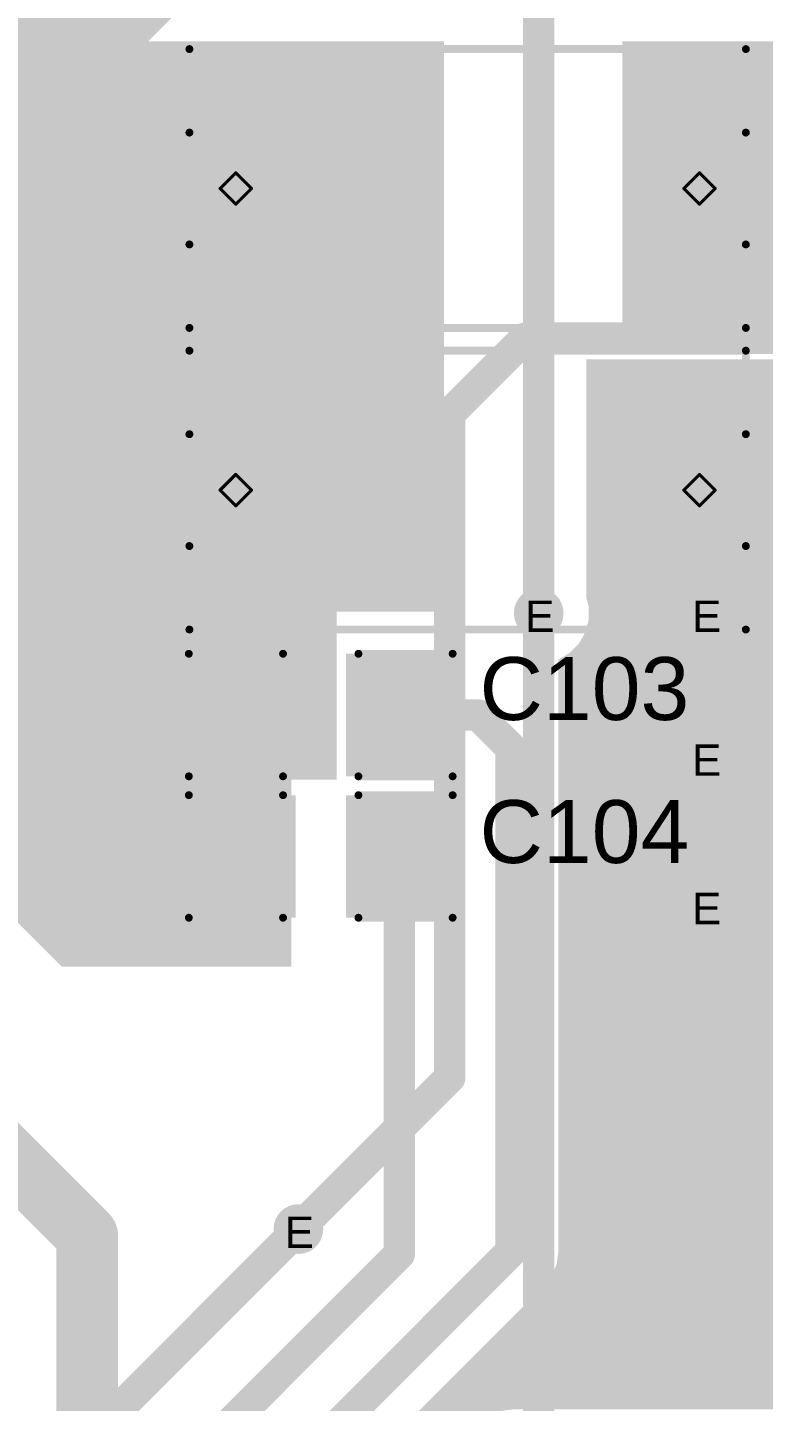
# Model space of a CAD drawing. Header units: inches. Extents: x 68 to 568, y 3 to 460.
# Drawn here: x 157.64 to 169.54, y 280.55 to 302.76 of the extents above; entities that cross this region are included whole.
import ezdxf

# ---------------------------------------------------------------- set-up
doc = ezdxf.new("R2010")
doc.units = ezdxf.units.IN
for name, color, linetype in [('Bottom Layer', 5, 'Continuous'), ('Bottom Solder', 6, 'Continuous'), ('Drill Drawing', 1, 'Continuous'), ('Layer 1', 16, 'Continuous'), ('Layer 2', 76, 'Continuous'), ('Multi-Layer', 9, 'Continuous'), ('Pad Holes', 156, 'Continuous'), ('Top Layer', 1, 'Continuous'), ('Top Overlay', 2, 'Continuous'), ('Top Paste', 8, 'Continuous'), ('Top Solder', 216, 'Continuous'), ('Via Holes', 16, 'Continuous')]:
    doc.layers.add(name, color=color, linetype=linetype)
doc.styles.add('Arial', font='', dxfattribs={"height": 0.2})
doc.styles.get('Arial').set_extended_font_data('Arial')

# ---------------------------------------------------------------- blocks, each defined once
blk = doc.blocks.new('C___1206_584')
at = {"layer": 'Top Layer'}
for points in [[(-2.032, 0.889), (-0.508, 0.889), (-0.508, -0.889), (-2.032, -0.889)], [(0.508, 0.889), (2.032, 0.889), (2.032, -0.889), (0.508, -0.889)]]:
    blk.add_hatch(color=1, dxfattribs=at).paths.add_polyline_path(points)
at = {"layer": 'Top Paste'}
for points in [[(-2.032, 0.889), (-0.508, 0.889), (-0.508, -0.889), (-2.032, -0.889)], [(0.508, 0.889), (2.032, 0.889), (2.032, -0.889), (0.508, -0.889)]]:
    blk.add_hatch(color=8, dxfattribs=at).paths.add_polyline_path(points)
at = {"layer": 'Top Solder'}
for points in [[(-2.1336, 0.9906), (-0.4064, 0.9906), (-0.4064, -0.9906), (-2.1336, -0.9906)], [(0.4064, 0.9906), (2.1336, 0.9906), (2.1336, -0.9906), (0.4064, -0.9906)]]:
    blk.add_hatch(color=216, dxfattribs=at).paths.add_polyline_path(points)
at = {"layer": 'Top Overlay'}
for points in [[(-2.1336, 0.9906, 0.127, 0.127, 0), (-2.1336, -0.9906, 0.127, 0.127, 0)], [(-0.6096, 0.9906, 0.127, 0.127, 0), (-2.1336, 0.9906, 0.127, 0.127, 0)], [(2.1336, 0.9906, 0.127, 0.127, 0), (0.6096, 0.9906, 0.127, 0.127, 0)], [(2.1336, 0.9906, 0.127, 0.127, 0), (2.1336, -0.9906, 0.127, 0.127, 0)], [(-0.6096, -0.9906, 0.127, 0.127, 0), (-2.1336, -0.9906, 0.127, 0.127, 0)], [(2.1336, -0.9906, 0.127, 0.127, 0), (0.6096, -0.9906, 0.127, 0.127, 0)]]:
    blk.add_lwpolyline(points, format="xyseb", dxfattribs=at)
for points in [[(-2.16535, 0.9906, 0.0635, 0.0635, 1), (-2.10185, 0.9906, 0.0635, 0.0635, 1)], [(-2.16535, 0.9906, 0.0635, 0.0635, 1), (-2.10185, 0.9906, 0.0635, 0.0635, 1)], [(-0.64135, 0.9906, 0.0635, 0.0635, 1), (-0.57785, 0.9906, 0.0635, 0.0635, 1)], [(0.57785, 0.9906, 0.0635, 0.0635, 1), (0.64135, 0.9906, 0.0635, 0.0635, 1)], [(2.10185, 0.9906, 0.0635, 0.0635, 1), (2.16535, 0.9906, 0.0635, 0.0635, 1)], [(2.10185, 0.9906, 0.0635, 0.0635, 1), (2.16535, 0.9906, 0.0635, 0.0635, 1)], [(-2.16535, -0.9906, 0.0635, 0.0635, 1), (-2.10185, -0.9906, 0.0635, 0.0635, 1)], [(-2.16535, -0.9906, 0.0635, 0.0635, 1), (-2.10185, -0.9906, 0.0635, 0.0635, 1)], [(-0.64135, -0.9906, 0.0635, 0.0635, 1), (-0.57785, -0.9906, 0.0635, 0.0635, 1)], [(0.57785, -0.9906, 0.0635, 0.0635, 1), (0.64135, -0.9906, 0.0635, 0.0635, 1)], [(2.10185, -0.9906, 0.0635, 0.0635, 1), (2.16535, -0.9906, 0.0635, 0.0635, 1)], [(2.10185, -0.9906, 0.0635, 0.0635, 1), (2.16535, -0.9906, 0.0635, 0.0635, 1)]]:
    blk.add_lwpolyline(points, format="xyseb", close=True, dxfattribs=at)
blk = doc.blocks.new('C___1206_585')
at = {"layer": 'Top Layer'}
for points in [[(-2.032, 0.889), (-0.508, 0.889), (-0.508, -0.889), (-2.032, -0.889)], [(0.508, 0.889), (2.032, 0.889), (2.032, -0.889), (0.508, -0.889)]]:
    blk.add_hatch(color=1, dxfattribs=at).paths.add_polyline_path(points)
at = {"layer": 'Top Paste'}
for points in [[(-2.032, 0.889), (-0.508, 0.889), (-0.508, -0.889), (-2.032, -0.889)], [(0.508, 0.889), (2.032, 0.889), (2.032, -0.889), (0.508, -0.889)]]:
    blk.add_hatch(color=8, dxfattribs=at).paths.add_polyline_path(points)
at = {"layer": 'Top Solder'}
for points in [[(-2.1336, 0.9906), (-0.4064, 0.9906), (-0.4064, -0.9906), (-2.1336, -0.9906)], [(0.4064, 0.9906), (2.1336, 0.9906), (2.1336, -0.9906), (0.4064, -0.9906)]]:
    blk.add_hatch(color=216, dxfattribs=at).paths.add_polyline_path(points)
at = {"layer": 'Top Overlay'}
for points in [[(-2.1336, 0.9906, 0.127, 0.127, 0), (-2.1336, -0.9906, 0.127, 0.127, 0)], [(-0.6096, 0.9906, 0.127, 0.127, 0), (-2.1336, 0.9906, 0.127, 0.127, 0)], [(2.1336, 0.9906, 0.127, 0.127, 0), (0.6096, 0.9906, 0.127, 0.127, 0)], [(2.1336, 0.9906, 0.127, 0.127, 0), (2.1336, -0.9906, 0.127, 0.127, 0)], [(-0.6096, -0.9906, 0.127, 0.127, 0), (-2.1336, -0.9906, 0.127, 0.127, 0)], [(2.1336, -0.9906, 0.127, 0.127, 0), (0.6096, -0.9906, 0.127, 0.127, 0)]]:
    blk.add_lwpolyline(points, format="xyseb", dxfattribs=at)
for points in [[(-2.16535, 0.9906, 0.0635, 0.0635, 1), (-2.10185, 0.9906, 0.0635, 0.0635, 1)], [(-2.16535, 0.9906, 0.0635, 0.0635, 1), (-2.10185, 0.9906, 0.0635, 0.0635, 1)], [(-0.64135, 0.9906, 0.0635, 0.0635, 1), (-0.57785, 0.9906, 0.0635, 0.0635, 1)], [(0.57785, 0.9906, 0.0635, 0.0635, 1), (0.64135, 0.9906, 0.0635, 0.0635, 1)], [(2.10185, 0.9906, 0.0635, 0.0635, 1), (2.16535, 0.9906, 0.0635, 0.0635, 1)], [(2.10185, 0.9906, 0.0635, 0.0635, 1), (2.16535, 0.9906, 0.0635, 0.0635, 1)], [(-2.16535, -0.9906, 0.0635, 0.0635, 1), (-2.10185, -0.9906, 0.0635, 0.0635, 1)], [(-2.16535, -0.9906, 0.0635, 0.0635, 1), (-2.10185, -0.9906, 0.0635, 0.0635, 1)], [(-0.64135, -0.9906, 0.0635, 0.0635, 1), (-0.57785, -0.9906, 0.0635, 0.0635, 1)], [(0.57785, -0.9906, 0.0635, 0.0635, 1), (0.64135, -0.9906, 0.0635, 0.0635, 1)], [(2.10185, -0.9906, 0.0635, 0.0635, 1), (2.16535, -0.9906, 0.0635, 0.0635, 1)], [(2.10185, -0.9906, 0.0635, 0.0635, 1), (2.16535, -0.9906, 0.0635, 0.0635, 1)]]:
    blk.add_lwpolyline(points, format="xyseb", close=True, dxfattribs=at)
blk = doc.blocks.new('KP223J2J0701_586')
at = {"layer": 'Bottom Layer'}
blk.add_hatch(color=5, dxfattribs=at).paths.add_polyline_path([(-4.65, 0.9), (-2.85, 0.9), (-2.85, -0.9), (-4.65, -0.9)])
h = blk.add_hatch(color=5, dxfattribs=at)
edge = h.paths.add_edge_path()
edge.add_arc((3.75, 0), 0.9, 0, 360)
at = {"layer": 'Bottom Solder'}
blk.add_hatch(color=6, dxfattribs=at).paths.add_polyline_path([(-4.701, 0.951), (-2.799, 0.951), (-2.799, -0.951), (-4.701, -0.951)])
h = blk.add_hatch(color=6, dxfattribs=at)
edge = h.paths.add_edge_path()
edge.add_arc((3.75, 0), 0.951, 0, 360)
at = {"layer": 'Layer 1'}
blk.add_hatch(color=16, dxfattribs=at).paths.add_polyline_path([(-4.65, 0.9), (-2.85, 0.9), (-2.85, -0.9), (-4.65, -0.9)])
h = blk.add_hatch(color=16, dxfattribs=at)
edge = h.paths.add_edge_path()
edge.add_arc((3.75, 0), 0.9, 0, 360)
at = {"layer": 'Layer 2'}
blk.add_hatch(color=76, dxfattribs=at).paths.add_polyline_path([(-4.65, 0.9), (-2.85, 0.9), (-2.85, -0.9), (-4.65, -0.9)])
h = blk.add_hatch(color=76, dxfattribs=at)
edge = h.paths.add_edge_path()
edge.add_arc((3.75, 0), 0.9, 0, 360)
at = {"layer": 'Multi-Layer'}
blk.add_hatch(color=9, dxfattribs=at).paths.add_polyline_path([(-4.65, 0.9), (-2.85, 0.9), (-2.85, -0.9), (-4.65, -0.9)])
h = blk.add_hatch(color=9, dxfattribs=at)
edge = h.paths.add_edge_path()
edge.add_arc((3.75, 0), 0.9, 0, 360)
at = {"layer": 'Pad Holes'}
h = blk.add_hatch(color=7, dxfattribs=at)
edge = h.paths.add_edge_path()
edge.add_arc((-3.75, 0), 0.457, 0, 360)
h = blk.add_hatch(color=7, dxfattribs=at)
edge = h.paths.add_edge_path()
edge.add_arc((3.75, 0), 0.457, 0, 360)
at = {"layer": 'Top Layer'}
blk.add_hatch(color=1, dxfattribs=at).paths.add_polyline_path([(-4.65, 0.9), (-2.85, 0.9), (-2.85, -0.9), (-4.65, -0.9)])
h = blk.add_hatch(color=1, dxfattribs=at)
edge = h.paths.add_edge_path()
edge.add_arc((3.75, 0), 0.9, 0, 360)
at = {"layer": 'Top Solder'}
blk.add_hatch(color=216, dxfattribs=at).paths.add_polyline_path([(-4.701, 0.951), (-2.799, 0.951), (-2.799, -0.951), (-4.701, -0.951)])
h = blk.add_hatch(color=216, dxfattribs=at)
edge = h.paths.add_edge_path()
edge.add_arc((3.75, 0), 0.951, 0, 360)
at = {"layer": 'Top Overlay'}
for points in [[(-4.5, 2.254, 0.127, 0.127, 0), (4.5, 2.254, 0.127, 0.127, 0)], [(-4.5, 0.904, 0.127, 0.127, 0), (-4.5, 2.254, 0.127, 0.127, 0)], [(4.5, 0.904, 0.127, 0.127, 0), (4.5, 2.254, 0.127, 0.127, 0)], [(-4.5, -2.254, 0.127, 0.127, 0), (-4.5, -0.904, 0.127, 0.127, 0)], [(4.5, -2.254, 0.127, 0.127, 0), (4.5, -0.904, 0.127, 0.127, 0)], [(-4.5, -2.254, 0.127, 0.127, 0), (4.5, -2.254, 0.127, 0.127, 0)]]:
    blk.add_lwpolyline(points, format="xyseb", dxfattribs=at)
for points in [[(-4.532, 2.254, 0.0635, 0.0635, 1), (-4.468, 2.254, 0.0635, 0.0635, 1)], [(-4.532, 2.254, 0.0635, 0.0635, 1), (-4.468, 2.254, 0.0635, 0.0635, 1)], [(4.468, 2.254, 0.0635, 0.0635, 1), (4.532, 2.254, 0.0635, 0.0635, 1)], [(4.468, 2.254, 0.0635, 0.0635, 1), (4.532, 2.254, 0.0635, 0.0635, 1)], [(-4.532, 0.904, 0.0635, 0.0635, 1), (-4.468, 0.904, 0.0635, 0.0635, 1)], [(4.468, 0.904, 0.0635, 0.0635, 1), (4.532, 0.904, 0.0635, 0.0635, 1)], [(-4.532, -0.904, 0.0635, 0.0635, 1), (-4.468, -0.904, 0.0635, 0.0635, 1)], [(4.468, -0.904, 0.0635, 0.0635, 1), (4.532, -0.904, 0.0635, 0.0635, 1)], [(-4.532, -2.254, 0.0635, 0.0635, 1), (-4.468, -2.254, 0.0635, 0.0635, 1)], [(-4.532, -2.254, 0.0635, 0.0635, 1), (-4.468, -2.254, 0.0635, 0.0635, 1)], [(4.468, -2.254, 0.0635, 0.0635, 1), (4.532, -2.254, 0.0635, 0.0635, 1)], [(4.468, -2.254, 0.0635, 0.0635, 1), (4.532, -2.254, 0.0635, 0.0635, 1)]]:
    blk.add_lwpolyline(points, format="xyseb", close=True, dxfattribs=at)
blk = doc.blocks.new('KP223J2J0701_594')
at = {"layer": 'Bottom Layer'}
blk.add_hatch(color=5, dxfattribs=at).paths.add_polyline_path([(-4.65, 0.9), (-2.85, 0.9), (-2.85, -0.9), (-4.65, -0.9)])
h = blk.add_hatch(color=5, dxfattribs=at)
edge = h.paths.add_edge_path()
edge.add_arc((3.75, 0), 0.9, 0, 360)
at = {"layer": 'Bottom Solder'}
blk.add_hatch(color=6, dxfattribs=at).paths.add_polyline_path([(-4.701, 0.951), (-2.799, 0.951), (-2.799, -0.951), (-4.701, -0.951)])
h = blk.add_hatch(color=6, dxfattribs=at)
edge = h.paths.add_edge_path()
edge.add_arc((3.75, 0), 0.951, 0, 360)
at = {"layer": 'Layer 1'}
blk.add_hatch(color=16, dxfattribs=at).paths.add_polyline_path([(-4.65, 0.9), (-2.85, 0.9), (-2.85, -0.9), (-4.65, -0.9)])
h = blk.add_hatch(color=16, dxfattribs=at)
edge = h.paths.add_edge_path()
edge.add_arc((3.75, 0), 0.9, 0, 360)
at = {"layer": 'Layer 2'}
blk.add_hatch(color=76, dxfattribs=at).paths.add_polyline_path([(-4.65, 0.9), (-2.85, 0.9), (-2.85, -0.9), (-4.65, -0.9)])
h = blk.add_hatch(color=76, dxfattribs=at)
edge = h.paths.add_edge_path()
edge.add_arc((3.75, 0), 0.9, 0, 360)
at = {"layer": 'Multi-Layer'}
blk.add_hatch(color=9, dxfattribs=at).paths.add_polyline_path([(-4.65, 0.9), (-2.85, 0.9), (-2.85, -0.9), (-4.65, -0.9)])
h = blk.add_hatch(color=9, dxfattribs=at)
edge = h.paths.add_edge_path()
edge.add_arc((3.75, 0), 0.9, 0, 360)
at = {"layer": 'Pad Holes'}
h = blk.add_hatch(color=7, dxfattribs=at)
edge = h.paths.add_edge_path()
edge.add_arc((-3.75, 0), 0.457, 0, 360)
h = blk.add_hatch(color=7, dxfattribs=at)
edge = h.paths.add_edge_path()
edge.add_arc((3.75, 0), 0.457, 0, 360)
at = {"layer": 'Top Layer'}
blk.add_hatch(color=1, dxfattribs=at).paths.add_polyline_path([(-4.65, 0.9), (-2.85, 0.9), (-2.85, -0.9), (-4.65, -0.9)])
h = blk.add_hatch(color=1, dxfattribs=at)
edge = h.paths.add_edge_path()
edge.add_arc((3.75, 0), 0.9, 0, 360)
at = {"layer": 'Top Solder'}
blk.add_hatch(color=216, dxfattribs=at).paths.add_polyline_path([(-4.701, 0.951), (-2.799, 0.951), (-2.799, -0.951), (-4.701, -0.951)])
h = blk.add_hatch(color=216, dxfattribs=at)
edge = h.paths.add_edge_path()
edge.add_arc((3.75, 0), 0.951, 0, 360)
at = {"layer": 'Top Overlay'}
for points in [[(4.5, 2.254, 0.127, 0.127, 0), (-4.5, 2.254, 0.127, 0.127, 0)], [(-4.5, 2.254, 0.127, 0.127, 0), (-4.5, 0.904, 0.127, 0.127, 0)], [(4.5, 2.254, 0.127, 0.127, 0), (4.5, 0.904, 0.127, 0.127, 0)], [(-4.5, -0.904, 0.127, 0.127, 0), (-4.5, -2.254, 0.127, 0.127, 0)], [(4.5, -0.904, 0.127, 0.127, 0), (4.5, -2.254, 0.127, 0.127, 0)], [(4.5, -2.254, 0.127, 0.127, 0), (-4.5, -2.254, 0.127, 0.127, 0)]]:
    blk.add_lwpolyline(points, format="xyseb", dxfattribs=at)
for points in [[(-4.532, 2.254, 0.0635, 0.0635, 1), (-4.468, 2.254, 0.0635, 0.0635, 1)], [(-4.532, 2.254, 0.0635, 0.0635, 1), (-4.468, 2.254, 0.0635, 0.0635, 1)], [(4.468, 2.254, 0.0635, 0.0635, 1), (4.532, 2.254, 0.0635, 0.0635, 1)], [(4.468, 2.254, 0.0635, 0.0635, 1), (4.532, 2.254, 0.0635, 0.0635, 1)], [(-4.532, 0.904, 0.0635, 0.0635, 1), (-4.468, 0.904, 0.0635, 0.0635, 1)], [(4.468, 0.904, 0.0635, 0.0635, 1), (4.532, 0.904, 0.0635, 0.0635, 1)], [(-4.532, -0.904, 0.0635, 0.0635, 1), (-4.468, -0.904, 0.0635, 0.0635, 1)], [(4.468, -0.904, 0.0635, 0.0635, 1), (4.532, -0.904, 0.0635, 0.0635, 1)], [(-4.532, -2.254, 0.0635, 0.0635, 1), (-4.468, -2.254, 0.0635, 0.0635, 1)], [(-4.532, -2.254, 0.0635, 0.0635, 1), (-4.468, -2.254, 0.0635, 0.0635, 1)], [(4.468, -2.254, 0.0635, 0.0635, 1), (4.532, -2.254, 0.0635, 0.0635, 1)], [(4.468, -2.254, 0.0635, 0.0635, 1), (4.532, -2.254, 0.0635, 0.0635, 1)]]:
    blk.add_lwpolyline(points, format="xyseb", close=True, dxfattribs=at)

msp = doc.modelspace()

# ---------------------------------------------------------------- hatches: boundary and pattern name
at = {"layer": 'Bottom Layer'}
h = msp.add_hatch(color=5, dxfattribs=at)
h.paths.add_polyline_path([(162.636, 290.601), (147.549, 290.601), (147.549, 302.539), (148.959, 302.539), (149.008, 302.466), (149.251, 302.223), (149.537, 302.032), (149.855, 301.9), (150.193, 301.833), (150.537, 301.833), (150.875, 301.9), (151.192, 302.032), (151.479, 302.223), (151.722, 302.466), (151.771, 302.539), (162.636, 302.539)])
h.paths.add_polyline_path([(150.537, 300.327), (150.193, 300.327), (149.855, 300.26), (149.537, 300.128), (149.251, 299.937), (149.008, 299.694), (148.817, 299.407), (148.685, 299.09), (148.618, 298.752), (148.618, 298.58), (148.618, 298.408), (148.685, 298.07), (148.817, 297.752), (149.008, 297.466), (149.251, 297.223), (149.537, 297.032), (149.855, 296.9), (150.193, 296.833), (150.537, 296.833), (150.875, 296.9), (151.192, 297.032), (151.479, 297.223), (151.722, 297.466), (151.913, 297.752), (152.045, 298.07), (152.112, 298.408), (152.112, 298.58), (152.112, 298.752), (152.045, 299.09), (151.913, 299.407), (151.722, 299.694), (151.479, 299.937), (151.192, 300.128), (150.875, 300.26)], flags=0)
h = msp.add_hatch(color=5, dxfattribs=at)
edge = h.paths.add_edge_path()
edge.add_arc((165.905, 293.295), 0.3, 0, 360)
h = msp.add_hatch(color=5, dxfattribs=at)
edge = h.paths.add_edge_path()
edge.add_arc((168.605, 293.295), 0.3, 0, 360)
h = msp.add_hatch(color=5, dxfattribs=at)
edge = h.paths.add_edge_path()
edge.add_arc((168.605, 290.97), 0.3, 0, 360)
h = msp.add_hatch(color=5, dxfattribs=at)
edge = h.paths.add_edge_path()
edge.add_arc((168.605, 288.57), 0.3, 0, 360)
h = msp.add_hatch(color=5, dxfattribs=at)
edge = h.paths.add_edge_path()
edge.add_arc((162.018, 283.337), 0.3, 0, 360)
at = {"layer": 'Bottom Solder'}
h = msp.add_hatch(color=6, dxfattribs=at)
edge = h.paths.add_edge_path()
edge.add_arc((165.905, 293.295), 0.402, 0, 360)
h = msp.add_hatch(color=6, dxfattribs=at)
edge = h.paths.add_edge_path()
edge.add_arc((168.605, 293.295), 0.402, 0, 360)
h = msp.add_hatch(color=6, dxfattribs=at)
edge = h.paths.add_edge_path()
edge.add_arc((168.605, 290.97), 0.402, 0, 360)
h = msp.add_hatch(color=6, dxfattribs=at)
edge = h.paths.add_edge_path()
edge.add_arc((168.605, 288.57), 0.402, 0, 360)
h = msp.add_hatch(color=6, dxfattribs=at)
edge = h.paths.add_edge_path()
edge.add_arc((162.018, 283.337), 0.402, 0, 360)
at = {"layer": 'Layer 1'}
h = msp.add_hatch(color=16, dxfattribs=at)
edge = h.paths.add_edge_path()
edge.add_arc((165.905, 293.295), 0.3, 0, 360)
h = msp.add_hatch(color=16, dxfattribs=at)
edge = h.paths.add_edge_path()
edge.add_arc((168.605, 293.295), 0.3, 0, 360)
h = msp.add_hatch(color=16, dxfattribs=at)
edge = h.paths.add_edge_path()
edge.add_arc((168.605, 290.97), 0.3, 0, 360)
h = msp.add_hatch(color=16, dxfattribs=at)
edge = h.paths.add_edge_path()
edge.add_arc((168.605, 288.57), 0.3, 0, 360)
h = msp.add_hatch(color=16, dxfattribs=at)
edge = h.paths.add_edge_path()
edge.add_arc((162.018, 283.337), 0.3, 0, 360)
at = {"layer": 'Layer 2'}
h = msp.add_hatch(color=76, dxfattribs=at)
edge = h.paths.add_edge_path()
edge.add_arc((165.905, 293.295), 0.3, 0, 360)
h = msp.add_hatch(color=76, dxfattribs=at)
edge = h.paths.add_edge_path()
edge.add_arc((168.605, 293.295), 0.3, 0, 360)
h = msp.add_hatch(color=76, dxfattribs=at)
edge = h.paths.add_edge_path()
edge.add_arc((168.605, 290.97), 0.3, 0, 360)
h = msp.add_hatch(color=76, dxfattribs=at)
edge = h.paths.add_edge_path()
edge.add_arc((168.605, 288.57), 0.3, 0, 360)
h = msp.add_hatch(color=76, dxfattribs=at)
edge = h.paths.add_edge_path()
edge.add_arc((162.018, 283.337), 0.3, 0, 360)
at = {"layer": 'Top Layer'}
h = msp.add_hatch(color=1, dxfattribs=at)
h.paths.add_polyline_path([(174.828, 325.78), (174.828, 322.308), (177.343, 322.308), (177.343, 314.757), (164.89, 314.757), (164.89, 314.95), (164.372, 314.95), (164.372, 314.757), (160.401, 314.757), (160.401, 303.351), (157.354, 300.304), (136.296, 300.304), (136.296, 325.781), (174.828, 325.781)])
h.paths.add_polyline_path([(150.537, 325.327), (150.193, 325.327), (149.855, 325.26), (149.537, 325.128), (149.251, 324.937), (149.008, 324.694), (148.817, 324.407), (148.685, 324.09), (148.618, 323.752), (148.618, 323.58), (148.618, 323.408), (148.685, 323.07), (148.817, 322.752), (149.008, 322.466), (149.251, 322.223), (149.537, 322.032), (149.855, 321.9), (150.193, 321.833), (150.537, 321.833), (150.875, 321.9), (151.192, 322.032), (151.479, 322.223), (151.722, 322.466), (151.913, 322.752), (152.045, 323.07), (152.112, 323.408), (152.112, 323.58), (152.112, 323.752), (152.045, 324.09), (151.913, 324.407), (151.722, 324.694), (151.479, 324.937), (151.192, 325.128), (150.875, 325.26)], flags=0)
h.paths.add_polyline_path([(150.537, 320.327), (150.193, 320.327), (149.855, 320.26), (149.537, 320.128), (149.251, 319.937), (149.008, 319.694), (148.817, 319.407), (148.685, 319.09), (148.618, 318.752), (148.618, 318.58), (148.618, 318.408), (148.685, 318.07), (148.817, 317.752), (149.008, 317.466), (149.251, 317.223), (149.537, 317.032), (149.855, 316.9), (150.193, 316.833), (150.537, 316.833), (150.875, 316.9), (151.192, 317.032), (151.479, 317.223), (151.722, 317.466), (151.913, 317.752), (152.045, 318.07), (152.112, 318.408), (152.112, 318.58), (152.112, 318.752), (152.045, 319.09), (151.913, 319.407), (151.722, 319.694), (151.479, 319.937), (151.192, 320.128), (150.875, 320.26)], flags=0)
h.paths.add_polyline_path([(152.045, 315.681), (142.977, 315.681), (142.778, 315.642), (142.67, 315.57), (142.57, 315.57), (142.57, 315.469), (142.498, 315.361), (142.459, 315.163), (142.459, 310.185), (142.459, 307.264), (142.498, 307.066), (142.57, 306.958), (142.57, 306.832), (142.708, 306.832), (142.778, 306.785), (142.977, 306.746), (148.692, 306.746), (148.89, 306.785), (148.96, 306.832), (152.451, 306.832), (152.451, 309.878), (152.523, 309.987), (152.563, 310.185), (152.563, 315.163), (152.523, 315.361), (152.451, 315.47), (152.451, 315.57), (152.351, 315.57), (152.243, 315.642)], flags=0)
for points in [[(219.202, 314.706), (192.659, 314.706), (192.659, 297.917), (167.259, 297.917), (167.259, 302.539), (170.586, 302.539), (170.586, 313.334), (183.439, 313.334), (183.439, 325.78), (183.439, 325.781), (219.202, 325.781)], [(164.374, 293.319), (161.905, 293.319), (161.905, 287.584), (161.9, 287.579), (158.191, 287.579), (155.169, 290.601), (136.296, 290.601), (136.296, 296.469), (154.781, 296.469), (160.852, 302.539), (164.374, 302.539)], [(170.325, 297.242), (170.322, 297.231), (170.322, 292.379), (170.362, 292.181), (170.474, 292.013), (170.642, 291.901), (170.84, 291.861), (175.021, 291.861), (175.021, 286.258), (175.061, 286.06), (175.173, 285.892), (175.173, 285.892), (176.665, 284.4), (176.665, 272.538), (176.704, 272.34), (176.817, 272.172), (176.895, 272.094), (176.817, 271.906), (173.858, 271.906), (173.659, 271.867), (173.491, 271.754), (173.379, 271.586), (173.34, 271.388), (173.34, 266.065), (172.117, 266.065), (172.117, 276.987), (172.091, 277.186), (172.014, 277.371), (171.892, 277.53), (170.774, 278.648), (170.73, 278.682), (170.799, 278.885), (172.822, 278.885), (172.969, 278.846), (173.182, 278.846), (173.387, 278.901), (173.572, 279.007), (173.722, 279.158), (173.829, 279.342), (173.884, 279.548), (173.884, 279.76), (173.829, 279.966), (173.722, 280.15), (173.572, 280.301), (173.387, 280.407), (173.182, 280.462), (172.969, 280.462), (172.822, 280.423), (165.493, 280.423), (165.294, 280.396), (165.109, 280.32), (164.95, 280.197), (164.95, 280.197), (162.804, 278.052), (162.682, 277.893), (162.605, 277.707), (162.579, 277.508), (162.579, 275.429), (162.443, 275.331), (162.376, 275.308), (162.204, 275.342), (161.732, 275.342), (161.718, 275.344), (157.988, 275.344), (157.974, 275.342), (157.513, 275.342), (157.315, 275.302), (157.281, 275.28), (157.099, 275.28), (157.099, 275.118), (157.035, 275.022), (156.995, 274.824), (156.995, 274.509), (156.972, 274.327), (156.995, 274.145), (156.995, 273.883), (155.678, 273.883), (155.57, 273.955), (155.372, 273.994), (149.475, 273.994), (149.277, 273.955), (149.109, 273.842), (148.996, 273.674), (148.957, 273.476), (148.957, 271.831), (148.957, 263.176), (148.967, 263.126), (148.967, 262.668), (149.348, 262.668), (149.348, 261.31), (149.348, 260.491), (145.186, 260.491), (145.039, 260.53), (144.826, 260.53), (144.621, 260.475), (144.436, 260.369), (144.286, 260.218), (144.179, 260.034), (144.151, 259.926), (143.951, 259.833), (143.923, 259.833), (143.864, 259.873), (143.864, 275.93), (144.433, 276.498), (159.748, 276.498), (159.947, 276.524), (160.133, 276.601), (160.292, 276.723), (165.998, 282.429), (165.998, 282.429), (166.12, 282.589), (166.197, 282.774), (166.223, 282.973), (166.223, 291.117), (166.223, 292.545), (166.401, 292.648), (166.552, 292.798), (166.658, 292.983), (166.713, 293.188), (166.713, 293.401), (166.674, 293.548), (166.674, 297.399), (170.196, 297.399)]]:
    msp.add_hatch(color=1, dxfattribs=at).paths.add_polyline_path(points)
h = msp.add_hatch(color=1, dxfattribs=at)
edge = h.paths.add_edge_path()
edge.add_arc((165.905, 293.295), 0.3, 0, 360)
h = msp.add_hatch(color=1, dxfattribs=at)
edge = h.paths.add_edge_path()
edge.add_arc((168.605, 293.295), 0.3, 0, 360)
h = msp.add_hatch(color=1, dxfattribs=at)
edge = h.paths.add_edge_path()
edge.add_arc((168.605, 290.97), 0.3, 0, 360)
h = msp.add_hatch(color=1, dxfattribs=at)
edge = h.paths.add_edge_path()
edge.add_arc((168.605, 288.57), 0.3, 0, 360)
h = msp.add_hatch(color=1, dxfattribs=at)
edge = h.paths.add_edge_path()
edge.add_arc((162.018, 283.337), 0.3, 0, 360)
at = {"layer": 'Top Solder'}
h = msp.add_hatch(color=216, dxfattribs=at)
edge = h.paths.add_edge_path()
edge.add_arc((165.905, 293.295), 0.402, 0, 360)
h = msp.add_hatch(color=216, dxfattribs=at)
edge = h.paths.add_edge_path()
edge.add_arc((168.605, 293.295), 0.402, 0, 360)
h = msp.add_hatch(color=216, dxfattribs=at)
edge = h.paths.add_edge_path()
edge.add_arc((168.605, 290.97), 0.402, 0, 360)
h = msp.add_hatch(color=216, dxfattribs=at)
edge = h.paths.add_edge_path()
edge.add_arc((168.605, 288.57), 0.402, 0, 360)
h = msp.add_hatch(color=216, dxfattribs=at)
edge = h.paths.add_edge_path()
edge.add_arc((162.018, 283.337), 0.402, 0, 360)
at = {"layer": 'Via Holes'}
h = msp.add_hatch(color=7, dxfattribs=at)
edge = h.paths.add_edge_path()
edge.add_arc((165.905, 293.295), 0.15, 0, 360)
h = msp.add_hatch(color=7, dxfattribs=at)
edge = h.paths.add_edge_path()
edge.add_arc((168.605, 293.295), 0.15, 0, 360)
h = msp.add_hatch(color=7, dxfattribs=at)
edge = h.paths.add_edge_path()
edge.add_arc((168.605, 290.97), 0.15, 0, 360)
h = msp.add_hatch(color=7, dxfattribs=at)
edge = h.paths.add_edge_path()
edge.add_arc((168.605, 288.57), 0.15, 0, 360)
h = msp.add_hatch(color=7, dxfattribs=at)
edge = h.paths.add_edge_path()
edge.add_arc((162.018, 283.337), 0.15, 0, 360)

# ---------------------------------------------------------------- linework, layer by layer
at = {"layer": 'Bottom Layer'}
for points in [[(164.465, 296.52, 0.508, 0.508, 0), (165.684, 297.739, 0.508, 0.508, 0)], [(165.684, 297.739, 0.508, 0.508, 0), (171.958, 297.739, 0.508, 0.508, 0)], [(164.465, 285.784, 0.508, 0.508, 0), (164.465, 296.52, 0.508, 0.508, 0)], [(165.905, 278.105, 0.508, 0.508, 0), (165.905, 293.294, 0.508, 0.508, 0)], [(162.018, 283.337, 0.508, 0.508, 0), (164.465, 285.784, 0.508, 0.508, 0)], [(156.67, 285.163, 1, 1, 0), (158.601, 283.233, 1, 1, 0)], [(158.601, 269.615, 1, 1, 0), (158.601, 283.233, 1, 1, 0)]]:
    msp.add_lwpolyline(points, format="xyseb", dxfattribs=at)
for points in [[(165.557, 297.739, 0.254, 0.254, 1), (165.811, 297.739, 0.254, 0.254, 1)], [(165.557, 297.739, 0.254, 0.254, 1), (165.811, 297.739, 0.254, 0.254, 1)], [(164.338, 296.52, 0.254, 0.254, 1), (164.592, 296.52, 0.254, 0.254, 1)], [(164.338, 296.52, 0.254, 0.254, 1), (164.592, 296.52, 0.254, 0.254, 1)], [(165.778, 293.294, 0.254, 0.254, 1), (166.032, 293.294, 0.254, 0.254, 1)], [(164.338, 285.784, 0.254, 0.254, 1), (164.592, 285.784, 0.254, 0.254, 1)], [(164.338, 285.784, 0.254, 0.254, 1), (164.592, 285.784, 0.254, 0.254, 1)], [(158.351, 283.233, 0.5, 0.5, 1), (158.851, 283.233, 0.5, 0.5, 1)], [(158.351, 283.233, 0.5, 0.5, 1), (158.851, 283.233, 0.5, 0.5, 1)], [(161.891, 283.337, 0.254, 0.254, 1), (162.145, 283.337, 0.254, 0.254, 1)]]:
    msp.add_lwpolyline(points, format="xyseb", close=True, dxfattribs=at)
at = {"layer": 'Drill Drawing'}
for points in [[(160.751, 300.159, 0.0508, 0.0508, 0), (161.005, 300.413, 0.0508, 0.0508, 0)], [(161.005, 300.413, 0.0508, 0.0508, 0), (161.259, 300.159, 0.0508, 0.0508, 0)], [(168.251, 300.159, 0.0508, 0.0508, 0), (168.505, 300.413, 0.0508, 0.0508, 0)], [(168.505, 300.413, 0.0508, 0.0508, 0), (168.759, 300.159, 0.0508, 0.0508, 0)], [(160.751, 300.159, 0.0508, 0.0508, 0), (161.005, 299.905, 0.0508, 0.0508, 0)], [(161.005, 299.905, 0.0508, 0.0508, 0), (161.259, 300.159, 0.0508, 0.0508, 0)], [(168.251, 300.159, 0.0508, 0.0508, 0), (168.505, 299.905, 0.0508, 0.0508, 0)], [(168.505, 299.905, 0.0508, 0.0508, 0), (168.759, 300.159, 0.0508, 0.0508, 0)], [(160.751, 295.283, 0.0508, 0.0508, 0), (161.005, 295.537, 0.0508, 0.0508, 0)], [(161.005, 295.537, 0.0508, 0.0508, 0), (161.259, 295.283, 0.0508, 0.0508, 0)], [(168.251, 295.283, 0.0508, 0.0508, 0), (168.505, 295.537, 0.0508, 0.0508, 0)], [(168.505, 295.537, 0.0508, 0.0508, 0), (168.759, 295.283, 0.0508, 0.0508, 0)], [(160.751, 295.283, 0.0508, 0.0508, 0), (161.005, 295.029, 0.0508, 0.0508, 0)], [(161.005, 295.029, 0.0508, 0.0508, 0), (161.259, 295.283, 0.0508, 0.0508, 0)], [(168.251, 295.283, 0.0508, 0.0508, 0), (168.505, 295.029, 0.0508, 0.0508, 0)], [(168.505, 295.029, 0.0508, 0.0508, 0), (168.759, 295.283, 0.0508, 0.0508, 0)]]:
    msp.add_lwpolyline(points, format="xyseb", dxfattribs=at)
for points in [[(160.992, 300.413, 0.0254, 0.0254, 1), (161.018, 300.413, 0.0254, 0.0254, 1)], [(160.992, 300.413, 0.0254, 0.0254, 1), (161.018, 300.413, 0.0254, 0.0254, 1)], [(168.493, 300.413, 0.0254, 0.0254, 1), (168.518, 300.413, 0.0254, 0.0254, 1)], [(168.493, 300.413, 0.0254, 0.0254, 1), (168.518, 300.413, 0.0254, 0.0254, 1)], [(160.738, 300.159, 0.0254, 0.0254, 1), (160.764, 300.159, 0.0254, 0.0254, 1)], [(160.738, 300.159, 0.0254, 0.0254, 1), (160.764, 300.159, 0.0254, 0.0254, 1)], [(161.246, 300.159, 0.0254, 0.0254, 1), (161.272, 300.159, 0.0254, 0.0254, 1)], [(161.246, 300.159, 0.0254, 0.0254, 1), (161.272, 300.159, 0.0254, 0.0254, 1)], [(168.239, 300.159, 0.0254, 0.0254, 1), (168.264, 300.159, 0.0254, 0.0254, 1)], [(168.239, 300.159, 0.0254, 0.0254, 1), (168.264, 300.159, 0.0254, 0.0254, 1)], [(168.747, 300.159, 0.0254, 0.0254, 1), (168.772, 300.159, 0.0254, 0.0254, 1)], [(168.747, 300.159, 0.0254, 0.0254, 1), (168.772, 300.159, 0.0254, 0.0254, 1)], [(160.992, 299.905, 0.0254, 0.0254, 1), (161.018, 299.905, 0.0254, 0.0254, 1)], [(160.992, 299.905, 0.0254, 0.0254, 1), (161.018, 299.905, 0.0254, 0.0254, 1)], [(168.493, 299.905, 0.0254, 0.0254, 1), (168.518, 299.905, 0.0254, 0.0254, 1)], [(168.493, 299.905, 0.0254, 0.0254, 1), (168.518, 299.905, 0.0254, 0.0254, 1)], [(160.992, 295.537, 0.0254, 0.0254, 1), (161.018, 295.537, 0.0254, 0.0254, 1)], [(160.992, 295.537, 0.0254, 0.0254, 1), (161.018, 295.537, 0.0254, 0.0254, 1)], [(168.493, 295.537, 0.0254, 0.0254, 1), (168.518, 295.537, 0.0254, 0.0254, 1)], [(168.493, 295.537, 0.0254, 0.0254, 1), (168.518, 295.537, 0.0254, 0.0254, 1)], [(160.738, 295.283, 0.0254, 0.0254, 1), (160.764, 295.283, 0.0254, 0.0254, 1)], [(160.738, 295.283, 0.0254, 0.0254, 1), (160.764, 295.283, 0.0254, 0.0254, 1)], [(161.246, 295.283, 0.0254, 0.0254, 1), (161.272, 295.283, 0.0254, 0.0254, 1)], [(161.246, 295.283, 0.0254, 0.0254, 1), (161.272, 295.283, 0.0254, 0.0254, 1)], [(168.239, 295.283, 0.0254, 0.0254, 1), (168.264, 295.283, 0.0254, 0.0254, 1)], [(168.239, 295.283, 0.0254, 0.0254, 1), (168.264, 295.283, 0.0254, 0.0254, 1)], [(168.747, 295.283, 0.0254, 0.0254, 1), (168.772, 295.283, 0.0254, 0.0254, 1)], [(168.747, 295.283, 0.0254, 0.0254, 1), (168.772, 295.283, 0.0254, 0.0254, 1)], [(160.992, 295.029, 0.0254, 0.0254, 1), (161.018, 295.029, 0.0254, 0.0254, 1)], [(160.992, 295.029, 0.0254, 0.0254, 1), (161.018, 295.029, 0.0254, 0.0254, 1)], [(168.493, 295.029, 0.0254, 0.0254, 1), (168.518, 295.029, 0.0254, 0.0254, 1)], [(168.493, 295.029, 0.0254, 0.0254, 1), (168.518, 295.029, 0.0254, 0.0254, 1)]]:
    msp.add_lwpolyline(points, format="xyseb", close=True, dxfattribs=at)
at = {"layer": 'Top Layer'}
for points in [[(165.905, 293.295, 0.508, 0.508, 0), (165.905, 303.955, 0.508, 0.508, 0)], [(163.649, 291.647, 0.508, 0.508, 0), (164.925, 291.647, 0.508, 0.508, 0)], [(164.925, 291.647, 0.508, 0.508, 0), (165.455, 291.117, 0.508, 0.508, 0)], [(165.455, 282.973, 0.508, 0.508, 0), (165.455, 291.117, 0.508, 0.508, 0)], [(163.649, 282.932, 0.508, 0.508, 0), (163.649, 289.361, 0.508, 0.508, 0)], [(158.538, 279.857, 0.508, 0.508, 0), (162.018, 283.337, 0.508, 0.508, 0)], [(159.748, 277.266, 0.508, 0.508, 0), (165.455, 282.973, 0.508, 0.508, 0)], [(159.228, 278.511, 0.508, 0.508, 0), (163.649, 282.932, 0.508, 0.508, 0)]]:
    msp.add_lwpolyline(points, format="xyseb", dxfattribs=at)
for points in [[(165.778, 293.295, 0.254, 0.254, 1), (166.032, 293.295, 0.254, 0.254, 1)], [(163.522, 291.647, 0.254, 0.254, 1), (163.776, 291.647, 0.254, 0.254, 1)], [(164.798, 291.647, 0.254, 0.254, 1), (165.052, 291.647, 0.254, 0.254, 1)], [(164.798, 291.647, 0.254, 0.254, 1), (165.052, 291.647, 0.254, 0.254, 1)], [(165.328, 291.117, 0.254, 0.254, 1), (165.582, 291.117, 0.254, 0.254, 1)], [(165.328, 291.117, 0.254, 0.254, 1), (165.582, 291.117, 0.254, 0.254, 1)], [(163.522, 289.361, 0.254, 0.254, 1), (163.776, 289.361, 0.254, 0.254, 1)], [(161.891, 283.337, 0.254, 0.254, 1), (162.145, 283.337, 0.254, 0.254, 1)], [(165.328, 282.973, 0.254, 0.254, 1), (165.582, 282.973, 0.254, 0.254, 1)], [(165.328, 282.973, 0.254, 0.254, 1), (165.582, 282.973, 0.254, 0.254, 1)], [(163.522, 282.932, 0.254, 0.254, 1), (163.776, 282.932, 0.254, 0.254, 1)], [(163.522, 282.932, 0.254, 0.254, 1), (163.776, 282.932, 0.254, 0.254, 1)]]:
    msp.add_lwpolyline(points, format="xyseb", close=True, dxfattribs=at)

# ---------------------------------------------------------------- block references
at = {"rotation": 180}
for name, p in [('KP223J2J0701_594', (164.755, 300.159)), ('C___1206_585', (162.379, 291.647)), ('C___1206_584', (162.379, 289.361))]:
    msp.add_blockref(name, p, dxfattribs=at)
msp.add_blockref('KP223J2J0701_586', (164.755, 295.283))

# ---------------------------------------------------------------- texts
at = {"layer": 'Drill Drawing', "style": 'Arial'}
for p in [(165.685, 292.99), (168.385, 292.99), (168.385, 290.665), (168.385, 288.265), (161.797, 283.032)]:
    msp.add_text('E', height=0.508, dxfattribs=at).set_placement(p)
at = {"layer": 'Top Overlay', "style": 'Arial'}
for s, p in [('C103', (164.948, 291.567)), ('C104', (164.948, 289.255))]:
    msp.add_text(s, height=1.016, dxfattribs=at).set_placement(p)

doc.saveas('drawing.dxf')
